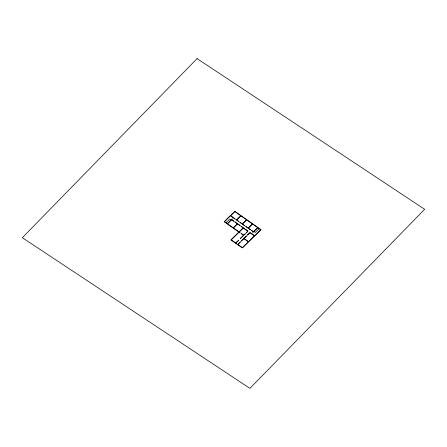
<?xml version="1.0" encoding="UTF-8"?>
<svg xmlns="http://www.w3.org/2000/svg" width="447" height="447" viewBox="0 0 447 447"><rect width="100%" height="100%" fill="white"/><g stroke="black" fill="none" stroke-linecap="round" stroke-linejoin="round"><path stroke-width="0.67" d="M226.031 222.757L229.898 218.98L231.211 219.896M236.34 243.704L235.826 243.051L238.642 240.302L235.636 242.917L231.25 239.843L238.899 232.373L240.223 233.004L239.251 232.027L243.297 228.076L247.683 231.149L246.09 233.027L248.046 231.116L240.877 226.087L243.107 227.942L239.061 231.892L233.44 227.953L237.486 224.003L240.162 225.584L234.871 221.874L237.296 223.869L233.25 227.819L227.529 223.807L231.574 219.857L234.155 221.377L231.753 219.689L232.261 218.868L227.339 223.673L224.528 221.706L229.395 216.633M237.055 244.207L237.782 244.42L240.531 241.738L237.972 244.554L242.358 247.627L248.336 241.788L243.95 238.715L241.19 241.089L246.593 235.809L244.123 238.542L248.51 241.615L254.399 235.865L250.018 232.786L247.252 235.167L250.002 232.485L251.577 233.585L251.968 233.2L251.767 233.72L254.578 235.692L255.164 235.44M259.187 228.668L255.315 232.451L254.008 231.529M229.568 216.465L230.551 215.823L235.245 219.114L230.725 215.65L234.859 211.615L240.765 215.756L236.636 219.795L235.96 219.617L239.056 221.785L236.826 219.93L240.961 215.89L246.487 219.768L242.352 223.802L239.771 222.288L244.967 225.931L242.542 223.936L246.677 219.902L252.393 223.908L248.264 227.948L245.682 226.428L250.588 229.87L248.454 228.082L252.589 224.042L257.684 227.618L253.555 231.652L251.303 230.373L253.376 231.825L252.851 232.339L257.874 227.752L260.685 229.724L255.773 234.843M197.077 58.618L22.35 237.709L249.929 388.382L424.65 209.285L197.077 58.618M234.843 211.308L224.159 221.74L238.888 232.066L230.887 239.883L242.369 247.934L261.054 229.685L234.843 211.308M241.352 233.496L243.464 235.273L240.313 238.67L245.431 233.669L243.637 235.1L241.352 233.496"/></g></svg>
